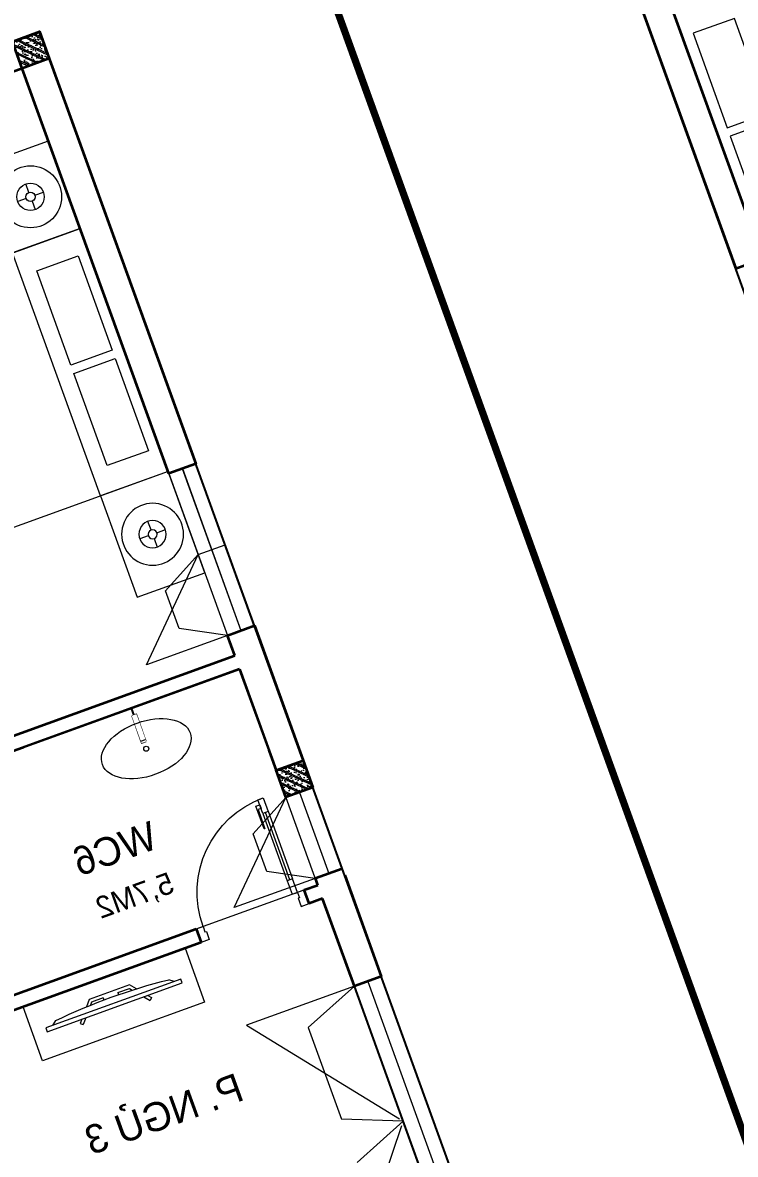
# Model space of a CAD drawing. Header units: metres. Extents: x 568332 to 569219, y 2065964 to 2066430.
# Drawn here: x 568642.92 to 568647.88, y 2066208.63 to 2066216.52 of the extents above; entities that cross this region are included whole.
import ezdxf

# ---------------------------------------------------------------- set-up
doc = ezdxf.new("R2010")
doc.units = ezdxf.units.M
for name, pattern in [('$AUDIT_BAD_LTYPE2', [0]), ('HIDDEN', [0.375, 0.25, -0.125]), ('HIDDEN2', [0.1875, 0.125, -0.0625])]:
    doc.linetypes.add(name, pattern=pattern)
doc.layers.get('0').update_dxf_attribs({"linetype": 'CONTINUOUS'})
doc.layers.get('DEFPOINTS').update_dxf_attribs({"linetype": 'CONTINUOUS'})
for name, color, linetype, lineweight in [('-DIM', 9, 'CONTINUOUS', 13), ('-DOOR', 137, 'CONTINUOUS', 9), ('-FURNITURE', 46, 'CONTINUOUS', 9), ('-HATCH', 8, 'CONTINUOUS', 5), ('-LINE1', 7, 'CONTINUOUS', 18), ('-LINE2', 252, 'CONTINUOUS', 9), ('-STEEL1', 1, 'CONTINUOUS', 35), ('-WALL', 4, 'CONTINUOUS', 35), ('TEXT25', 2, 'CONTINUOUS', 13)]:
    doc.layers.add(name, color=color, linetype=linetype, lineweight=lineweight)
doc.layers.add('LoLK', color=6, linetype='CONTINUOUS')
doc.layers.add('TIMDUONG', color=1, linetype='CONTINUOUS')
doc.styles.add('SVN_AVO_thuong', font='')
doc.styles.add('T1', font='', dxfattribs={"height": 200})
doc.styles.get('SVN_AVO_thuong').set_extended_font_data('SVN-Avo')
doc.styles.get('T1').set_extended_font_data('VNgeometric Light')

# ---------------------------------------------------------------- blocks, each defined once
blk = doc.blocks.new('1800X2000')
at = {"layer": '-FURNITURE'}
blk.add_line((325497.3064970744, 17765.29446492715), (325497.3064973904, 19565.2944651944), dxfattribs=at)
for points in [[(323997.3057774993, 19565.2944651944), (325997.3064971831, 19565.2944651944), (325997.3064971831, 17765.29446484288), (323997.3057774993, 17765.29446484288)], [(325612.9490047574, 19390.79434491032), (325919.0064973457, 19390.79434491032), (325919.0064973457, 18691.29434485664), (325612.9490047574, 18691.29434485664)], [(325612.9490046239, 18629.79434491026), (325919.0064972151, 18629.79434491026), (325919.0064972151, 17946.79434485664), (325612.9490046239, 17946.79434485664)]]:
    blk.add_lwpolyline(points, close=True, dxfattribs=at)
blk = doc.blocks.new('M3-T3')
at = {"layer": '-LINE1'}
blk.add_line((188686.827890873, -36259.56361317635), (188687.2145862579, -16759.61038422585), dxfattribs=at)
at = {"layer": '-WALL'}
blk.add_lwpolyline([(191987.2752233922, -18760.0404384134), (190687.0531665199, -18759.99178884448), (190687.0531665199, -21959.97352530621), (190886.7366292019, -21959.97979977659), (190886.8371637466, -18959.99178881869), (190886.8371637466, -18959.99178881869), (191987.2752233924, -18960.11064011803), (191987.2752233922, -18760.0404384134)], dxfattribs=at)
at = {"layer": 'DEFPOINTS', "color": 2}
blk.add_lwpolyline([(190687.0531665199, -18759.99178884448), (197687.0869390598, -18759.93650662957), (197687.2198008524, -33759.95474645017), (193987.1860273216, -33759.97799791822), (193987.1949903176, -34259.94575578987), (191687.1860273216, -34259.98698839126), (191687.1860273216, -33759.97799791822), (190687.186032368, -33760.06785478708), (190687.0531665199, -18759.99178884448)], dxfattribs=at)
at = {"layer": 'TIMDUONG', "color": 1, "linetype": 'HIDDEN', "ltscale": 10, "const_width": 50}
blk.add_lwpolyline([(188687.2145862579, -16759.61038422585), (197687.1908392906, -16759.61038422585), (197687.2145872116, -36446.76013541222), (188686.828327179, -36237.56837296486)], close=True, dxfattribs=at)
at = {"layer": '-DIM', "xscale": -1, "rotation": 359.9999999899488}
blk.add_blockref('1800X2000', (516884.1271628621, -39709.70777376216), dxfattribs=at)
blk = doc.blocks.new('XR.MB.LM123$0$tvi 1')
blk.add_lwpolyline([(28.54445810673496, -2.291926648467779e-10), (28.54445810673496, -999.9999999999964), (-7.275957614183426e-12, -1000), (0, 0)], close=True)
for points in [[(28.54445810680045, -50.31958968611434), (52.37372755713295, -80.86315460130209)], [(-24.09820395050338, -235.5599978379832), (-39.09879504836863, -251.7939635238108)], [(0, -255.9952397129928), (-24.09820395050338, -235.5599978379832)], [(0, -284.7849796677438), (-39.09879504836863, -251.7939635238108)], [(69.66229681991535, -315.0836646851385), (111.1934016081432, -350.2927865858655), (111.193401608034, -649.712917566063), (69.68611289083492, -684.9110379843005)], [(89.09002233762294, -445.7449799550195), (89.09002233762294, -359.9578938602899), (70.91298945683957, -344.6203678706661)], [(89.09002233762294, -445.7449799550195), (73.49991829216015, -445.7449799550232)], [(89.09002233768115, -554.2550200447404), (89.09002233773936, -640.0421061392371), (70.91298945678864, -655.3796321293303)], [(89.09002233768115, -554.2550200447404), (73.49991829216015, -554.2550200447404)], [(0, -715.2150203320198), (-39.09879504836863, -748.2060364759491)], [(-24.09820395050338, -764.4400021620095), (-39.09879504836863, -748.2060364759491)], [(0, -744.004760287), (-24.09820395050338, -764.4400021620095)], [(28.54445810674224, -949.680410313882), (52.37372755713295, -919.1368453984578)]]:
    blk.add_lwpolyline(points)
blk.add_arc((-4025.16618952866, -499.9999999999964), 4099.025185406737, 354.1310878512652, 5.868912148527433)
blk = doc.blocks.new('*U18')
at = {"linetype": '$AUDIT_BAD_LTYPE2'}
for p, q in [((70, 100), (69.99999999999999, 599.9999999999982)), ((89.99999999999999, 599.9999999999982), (90, 100))]:
    blk.add_line(p, q, dxfattribs=at)
for points in [[(49.99999999999999, 599.9999999999982), (89.99999999999999, 599.9999999999982), (89.99999999999999, 699.9999999999982), (49.99999999999999, 699.9999999999982), (49.99999999999999, 599.9999999999982)], [(49.99999999999999, 602.9059272893337), (50, 100)], [(50, 100), (90, 100), (90, 0), (50, 0), (50, 100)]]:
    blk.add_lwpolyline(points)
for points in [[(118.2698876160139, 494.5156181119073), (118.2698876160139, 664.1349438079906), (89.99999999999999, 664.1349438079906), (89.99999999999999, 635.8650561920058), (112.6159100928053, 635.8650561920058), (112.6159100928053, 494.5156181119073)], [(0, 0), (50, 0), (50, -40), (60, -40), (60, -100.0001724930698), (0, -100.0001724930698)], [(799.9999999999982, 7.105427357601134e-15), (749.9999999999982, 7.105427357601134e-15), (749.9999999999982, -40), (739.9999999999982, -40), (739.9999999999982, -100.0001724930698), (799.9999999999982, -100.0001724930698)]]:
    blk.add_lwpolyline(points, close=True)
at = {"linetype": '$AUDIT_BAD_LTYPE2', "ltscale": 0.3}
blk.add_arc((50, 0), 699.9999999999982, 0, 90, dxfattribs=at)
blk = doc.blocks.new('Sink_Cicle')
blk.add_lwpolyline([(17.49999987077899, -50.00226151314564), (-17.49999987077899, -49.99773848685436), (-17.51615354442038, -252.2967581441626), (17.48384613892995, -252.3012811850058)], close=True)
blk.add_circle((0, -300), 17.5)
at = {"layer": 'DEFPOINTS'}
blk.add_line((0, -100), (0, 0), dxfattribs=at)
blk.add_wipeout([(17.499999870775355, -50.00226151314928), (-17.49999987078263, -49.99773848685436), (-17.516153544427652, -252.29675814416623), (17.48384613892631, -252.3012811850058)])
at = {"layer": '-FURNITURE', "linetype": 'Continuous'}
blk.add_ellipse((0, -300), major_axis=(-325, 0), ratio=0.5846153846153846, dxfattribs=at)
blk.add_line((-17.51421511289664, -237.2967582757119), (17.48578462866135, -237.3012813020032))
blk = doc.blocks.new('12PLMP12')
at = {"color": 0, "linetype": 'ByBlock'}
for p, q in [((0, 1.25), (0, 3.75)), ((-1.25, 0), (-3.75, 0)), ((1.25, 0), (3.75, 0)), ((0, -1.25), (0, -3.75))]:
    blk.add_line(p, q, dxfattribs=at)
for radius in [8.5, 3.75, 1.25]:
    blk.add_circle((0, 0), radius, dxfattribs=at)
blk = doc.blocks.new('18x35')
at = {"layer": '-HATCH'}
h = blk.add_hatch(dxfattribs=at)
h.set_pattern_fill('CHAU-01', color=256, scale=10, angle=-1.272221872585407e-14, pattern_type=2)
h.set_pattern_definition([(49.99999999999999, (0, 0), (71.72601826007535, -6.275213498259527), [7.5, -82.5]), (355, (0, 0), (-13.87513336129999, 75.21921337000119), [6, -66]), (100.4514, (5.977167999997619, -0.5229339999999638), (57.85093817140217, 68.94395420609534), [6.374019000000001, -70.1142112]), (46.18419999999998, (0, 20), (106.7241048625644, -16.55190143290183), [11.25, -123.75]), (96.63559999999998, (8.89367449999554, 18.62066930000003), (93.46627055487036, 97.41178709004416), [9.561028799999994, -105.1713]), (351.1842, (0, 20), (93.46619451336275, 97.41186009253245), [9, -99]), (20.99999999999998, (10, 15), (59.69070521184616, -40.2618890665339), [7.5, -82.5]), (326.0000000000001, (10, 15), (24.33153319215819, 72.5150045046853), [6, -66]), (71.45139999999999, (14.97422329999972, 11.64483940000002), (84.022262858149, 32.25304967099522), [6.374019000000001, -70.1142112]), (37.49999999999998, (0, 0), (1.215985531729074, 33.28938538313115), [0, -65.19999999999999, 0, -67, 0, -66.25]), (7.499999999999987, (0, 0), (26.30695374421487, 39.44117118823602), [0, -38.2, 0, -63.7, 0, -25.25]), (327.5, (-22.30000000000291, 0), (53.3822436172409, -2.255487173437988), [0, -25, 0, -78, 0, -103.5]), (317.5, (-32.30000000000291, 0), (58.31861693423862, 10.01049823323176), [0, -32.5, 0, -51.8, 0, -73.5]), (44.99999999999999, (0, 0), (-30.05203820042826, 30.05203820042828), []), (44.99999999999999, (0, 12.25), (-30.05203820042826, 30.05203820042828), [])])
h.paths.add_polyline_path([(96508.03118051568, 47993.04977023201), (96508.03118051568, 47793.04977023201), (96708.03118051568, 47793.04977023201), (96708.03118051568, 47993.04977023201)])
at = {"layer": '-STEEL1'}
blk.add_lwpolyline([(96508.03118051568, 47793.04977023201), (96708.03118051568, 47793.04977023201), (96708.03118051568, 47993.04977023201), (96508.03118051568, 47993.04977023201)], close=True, dxfattribs=at)
blk = doc.blocks.new('M3-T3.1')
at = {"layer": '-DOOR'}
for p, q in [((568639.6112629585, 2066211.811122872), (568640.0191130235, 2066210.682553361)), ((568639.6113672385, 2066211.810834162), (568640.019663617, 2066210.682752488)), ((568639.423289295, 2066211.742814407), (568639.8315856734, 2066210.614732733)), ((568639.4233881414, 2066211.74317658), (568639.8312382065, 2066210.614607069)), ((568639.5173282668, 2066211.776824284), (568639.9256246453, 2066210.64874261)), ((568639.517662155, 2066211.777271462), (568639.9257820854, 2066210.64879955)), ((568639.8151879911, 2066211.246838117), (568639.6279115649, 2066211.179106361)), ((568640.3334521006, 2066209.520395579), (568640.537560374, 2066208.956075768)), ((568640.4281536057, 2066209.554645066), (568640.6492509749, 2066208.94330004)), ((568640.2400756613, 2066209.486625311), (568640.4611730312, 2066208.875280285)), ((568640.8093461785, 2066208.203535752), (568641.4896996638, 2066206.32281271))]:
    blk.add_line(p, q, dxfattribs=at)
blk.add_lwpolyline([(568641.3956606914, 2066206.288802832), (568640.7153072061, 2066208.169525875), (568640.9033851512, 2066208.23754563), (568641.5837386362, 2066206.356822587)], close=True, dxfattribs=at)
at = {"layer": '-FURNITURE'}
for points in [[(568638.773144569, 2066214.129860723), (568638.9942087715, 2066213.518607406), (568639.4644036312, 2066213.688656793), (568639.2433394287, 2066214.29991011)], [(568639.8618007421, 2066211.119673232), (568639.6063865635, 2066211.825905911), (568640.0765814232, 2066211.995955297), (568640.3319956018, 2066211.289722618)], [(568641.7771178794, 2066208.819448112), (568642.9055855428, 2066209.22756664), (568642.7695458317, 2066209.603723085), (568641.6410781683, 2066209.195604557)]]:
    blk.add_lwpolyline(points, close=True, dxfattribs=at)
at = {"layer": '-HATCH'}
blk.add_line((568641.4947513915, 2066209.249023306), (568640.7424336141, 2066208.976942117), dxfattribs=at)
at = {"layer": '-LINE2', "linetype": 'HIDDEN2', "ltscale": 10}
for p, q in [((568639.8155154281, 2066211.246793325), (568640.152180359, 2066211.19799503)), ((568640.4281536057, 2066209.554645066), (568640.7648188472, 2066209.505412655)), ((568641.1962552089, 2066209.194127848), (568640.4281539163, 2066209.554210949)), ((568640.8595902785, 2066209.242926143), (568640.7648188472, 2066209.505412655)), ((568640.6320213776, 2066208.990068585), (568640.8595902785, 2066209.242926143)), ((568640.6323045185, 2066208.990170985), (568641.1962552089, 2066209.194127848)), ((568640.9030745011, 2066208.237432499), (568641.6553862768, 2066208.509511518)), ((568641.6553862768, 2066208.509511518), (568641.2431734628, 2066207.297043636)), ((568640.9030745011, 2066208.237432499), (568641.3337784039, 2066208.222644082)), ((568641.3337784039, 2066208.222644082), (568641.5647813352, 2066207.583911072)), ((568641.2431734628, 2066207.297043636), (568641.5647813352, 2066207.583911072)), ((568642.3355578685, 2066206.628723474), (568641.2431734628, 2066207.297043636)), ((568641.2431734628, 2066207.297043636), (568641.6738773657, 2066207.282255219))]:
    blk.add_line(p, q, dxfattribs=at)
at = {"layer": '-WALL'}
for p, q in [((568640.0193828894, 2066210.68265096), (568639.8315748111, 2066210.614728804)), ((568640.3595140809, 2066209.742271235), (568640.1715987991, 2066209.674318262)), ((568641.4947513915, 2066209.249023306), (568641.5287612686, 2066209.154984334)), ((568640.6314795329, 2066208.990038339), (568640.4436412156, 2066208.922113196)), ((568640.6314795329, 2066208.990038339), (568640.649307698, 2066208.943150861)), ((568640.7424396144, 2066208.976944286), (568640.6484766102, 2066208.942961883)), ((568640.7764261807, 2066208.88295101), (568640.7424163036, 2066208.976989982)), ((568640.4606551637, 2066208.875096969), (568640.7157391082, 2066208.169658191)), ((568640.6484766102, 2066208.942961883), (568640.6484962623, 2066208.942968992)), ((568640.682456291, 2066208.848966117), (568640.7764261807, 2066208.88295101)), ((568640.9035487282, 2066208.237580904), (568640.682456291, 2066208.848966117)), ((568640.7157391082, 2066208.169658191), (568640.9035487282, 2066208.237580904))]:
    blk.add_line(p, q, dxfattribs=at)
blk.add_lwpolyline([(568639.5582414255, 2066215.194720611), (568638.3355094246, 2066214.752562434), (568639.4238192877, 2066211.743332507), (568639.6116016973, 2066211.811238707), (568638.5914039963, 2066214.632430783), (568638.5914039963, 2066214.632430783), (568639.6262850554, 2066215.00657665), (568639.5582414255, 2066215.194720611)], dxfattribs=at)
blk.add_line((568641.5835903299, 2066206.356745067), (568640.9035487282, 2066208.237580904))
at = {"layer": 'TIMDUONG', "color": 1, "linetype": 'HIDDEN', "ltscale": 10, "const_width": 0.05}
blk.add_lwpolyline([(568635.7735817509, 2066215.953206084), (568644.2370668941, 2066219.014086968), (568650.7947024736, 2066200.896552743), (568642.3986593967, 2066197.637111241)], close=True, dxfattribs=at)
at = {"layer": '-DIM', "xscale": -0.001, "yscale": 0.001, "zscale": 0.001, "rotation": 19.88289197945143}
blk.add_blockref('1800X2000', (568952.212857018, 2066305.990889639), dxfattribs=at)
at = {"layer": '-DOOR', "xscale": 0.001, "yscale": 0.001, "zscale": 0.001, "rotation": 19.87923425499454}
blk.add_blockref('*U18', (568640.7424222482, 2066208.976992315), dxfattribs=at)
at = {"layer": '-FURNITURE', "extrusion": (0, 0, -1)}
for name, p, xscale, yscale, zscale, rotation in [('12PLMP12', (-568639.1187916338, 2066213.909265099), 0.02540000000037255, 0.02540000000037255, -0.02540000000037255, 250.1171080104973), ('XR.MB.LM123$0$tvi 1', (-568641.8098696149, 2066209.022890754), -0.001, 0.001, 0.001, 250.1207977329056)]:
    blk.add_blockref(name, p, dxfattribs=dict(at, xscale=xscale, yscale=yscale, zscale=zscale, rotation=rotation))
at = {"layer": '-FURNITURE', "xscale": 0.0254000000008385, "yscale": 0.0254000000008385, "zscale": 0.0254000000008385, "rotation": 109.8828920168132}
blk.add_blockref('12PLMP12', (568639.9692086172, 2066211.557820606), dxfattribs=at)
at = {"layer": '-STEEL1', "xscale": 0.001, "yscale": 0.001, "zscale": 0.001, "rotation": 19.88289198950261}
for p in [(568563.9022942842, 2066136.799713704), (568565.7387696905, 2066131.721769509)]:
    blk.add_blockref('18x35', p, dxfattribs=at)
at = {"layer": 'TEXT25', "style": 'SVN_AVO_thuong'}
blk.add_text('P. NGỦ 3', height=0.2, rotation=19.88289199071812, dxfattribs=at).set_placement((568641.9889089114, 2066208.115134673))
blk.add_wipeout([(568641.6096366973, 2066210.9917796094), (568640.1040677298, 2066210.447525276), (568640.308090973, 2066209.8832784186), (568641.8136599405, 2066210.4275327518)]).dxf.layer = '-FURNITURE'
at = {"layer": '-LINE2', "linetype": 'HIDDEN2', "ltscale": 10}
for p, q in [((568640.583616721, 2066210.886710224), (568639.8155154281, 2066211.246793325)), ((568640.2469517898, 2066210.935508518), (568640.152180359, 2066211.19799503)), ((568640.0193828894, 2066210.68265096), (568640.2469517898, 2066210.935508518))]:
    blk.add_line(p, q, dxfattribs=at)
at = {"layer": '-WALL'}
for p, q in [((568640.0704065366, 2066210.541667716), (568640.0193828894, 2066210.68265096)), ((568639.8315748111, 2066210.614728804), (568640.1716280854, 2066209.674328852)), ((568640.1044164139, 2066210.447628744), (568640.3595140809, 2066209.742271235)), ((568644.0348082683, 2066210.167653327), (568641.4947513915, 2066209.249023306)), ((568641.5287612686, 2066209.154984334), (568644.0688099489, 2066210.073611391))]:
    blk.add_line(p, q, dxfattribs=at)
at = {"layer": '-FURNITURE', "xscale": -0.001, "yscale": 0.001, "zscale": 0.001, "rotation": 19.87923425499458}
blk.add_blockref('Sink_Cicle', (568640.8568522136, 2066210.719652442), dxfattribs=at)
at = {"layer": 'TEXT25', "style": 'T1'}
blk.add_text('5,7M2', height=0.15, rotation=19.87923677025886, dxfattribs=at).set_placement((568641.4378952063, 2066209.53914541))
at = {"layer": '-LINE2', "linetype": 'HIDDEN2', "ltscale": 10}
blk.add_line((568640.0193828894, 2066210.68265096), (568640.583616721, 2066210.886710224), dxfattribs=at)
at = {"layer": '-WALL'}
for p, q in [((568643.4568904159, 2066211.766414212), (568640.0704065366, 2066210.541667716)), ((568640.1044164139, 2066210.447628744), (568643.4907788471, 2066211.672331318))]:
    blk.add_line(p, q, dxfattribs=at)
at = {"layer": 'DEFPOINTS', "color": 2}
blk.add_lwpolyline([(568638.3355094246, 2066214.752562434), (568644.9182504183, 2066217.133317321), (568650.0198631638, 2066203.027499563), (568646.5403973495, 2066201.769100749), (568646.7104441996, 2066201.298939259), (568644.5475534392, 2066200.516670257), (568644.3775009948, 2066200.986873571), (568643.4371418403, 2066200.646690299), (568638.3355094246, 2066214.752562434)], dxfattribs=at)
at = {"layer": 'TEXT25', "style": 'SVN_AVO_thuong'}
blk.add_text('WC6', height=0.2, rotation=19.87923677025886, dxfattribs=at).set_placement((568641.327460337, 2066209.848047894))

msp = doc.modelspace()

# ---------------------------------------------------------------- block references
at = {"layer": '-DIM', "xscale": 0.001, "yscale": 0.001, "zscale": 0.001, "rotation": 19.88289198407213}
msp.add_blockref('M3-T3', (568461.0978559955, 2066170.602413189), dxfattribs=at)

# ---------------------------------------------------------------- next in the draw order: block references
at = {"layer": 'LoLK', "xscale": -1, "rotation": 39.76827858219413}
msp.add_blockref('M3-T3.1', (2327444.981189129, 841794.6789989083), dxfattribs=at)

doc.saveas('drawing.dxf')
